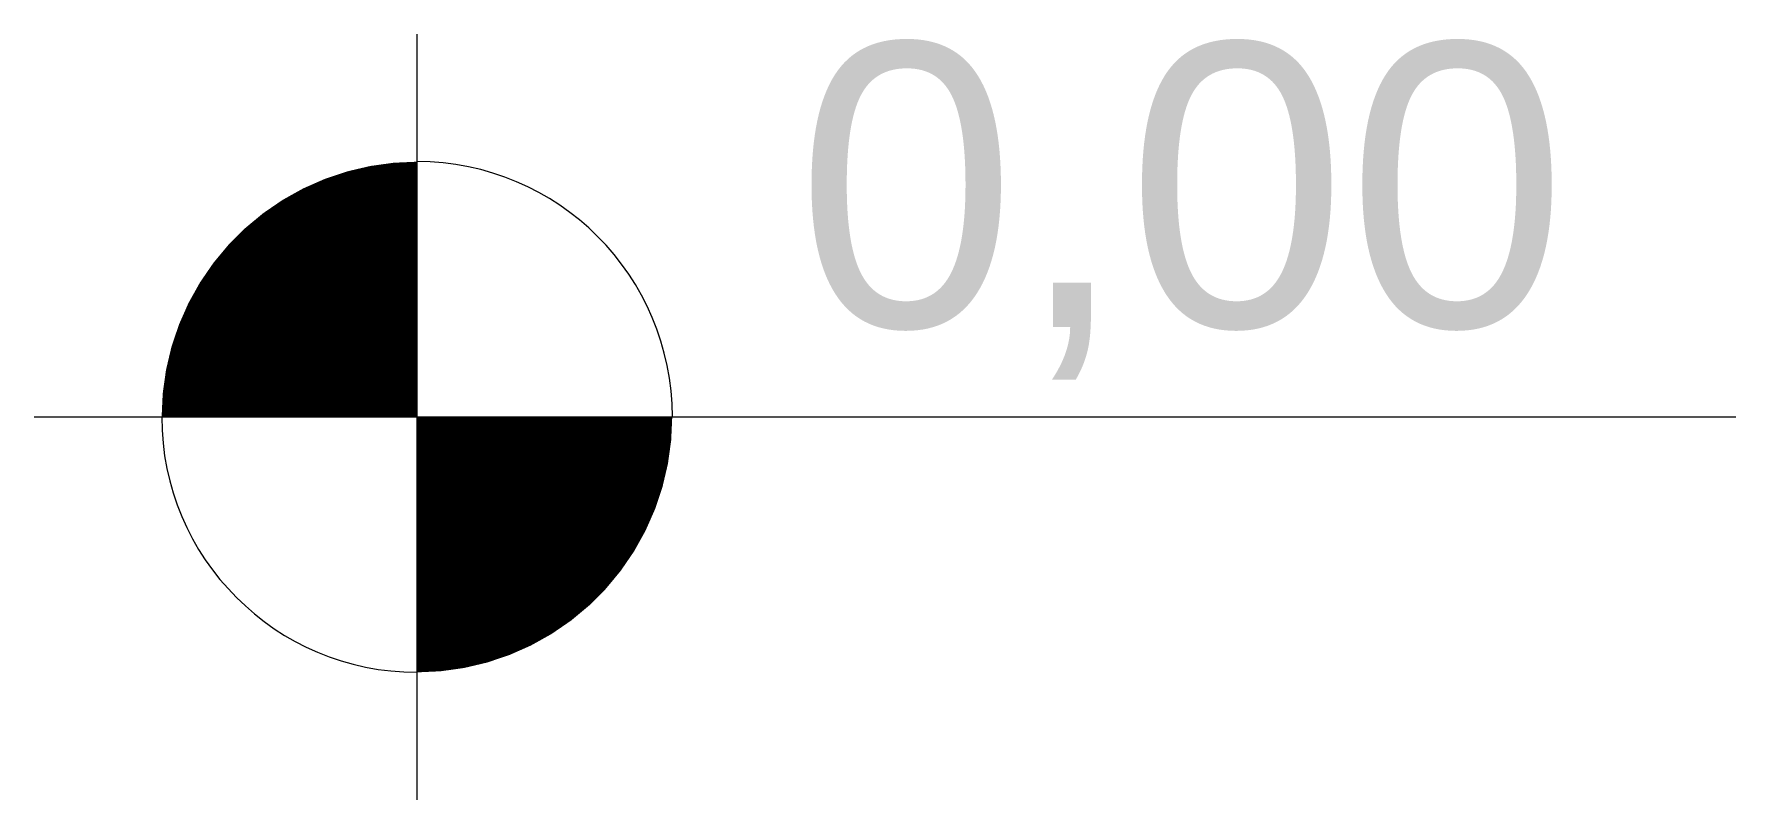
# Model space of a CAD drawing. Header units: millimetres. Extents: x 9154 to 9268, y 1500 to 1552.
import ezdxf

# ---------------------------------------------------------------- set-up
doc = ezdxf.new("R2010")
doc.units = ezdxf.units.MM
doc.header["$LTSCALE"] = 0.5
doc.layers.add('REG60-100', color=7, linetype='Continuous', lineweight=20)
doc.styles.add('REGUA60', font='simplex.shx')

msp = doc.modelspace()

# ---------------------------------------------------------------- linework, layer by layer
at = {"layer": 'REG60-100'}
for p, q in [((9179.77, 1500.16), (9179.77, 1551.6)), ((9154.05, 1525.88), (9268.36, 1525.88))]:
    msp.add_line(p, q, dxfattribs=at)
at = {"layer": 'REG60-100', "const_width": 17.15}
for points in [[(9171.19, 1525.88, -0.414214), (9179.77, 1534.45, -0.618034)], [(9179.77, 1517.3, 0.414214), (9188.34, 1525.88, 0.618034)]]:
    msp.add_lwpolyline(points, format="xyb", dxfattribs=at)
at = {"layer": 'REG60-100'}
for start, end in [(0, 90), (180, 270)]:
    msp.add_arc((9179.77, 1525.88), 17.15, start, end, dxfattribs=at)

# ---------------------------------------------------------------- texts
at = {"layer": 'REG60-100', "insert": (9205.23, 1528.39), "char_height": 19.053, "width": 273.4324, "attachment_point": 7, "style": 'REGUA60'}
msp.add_mtext('{\\fSwis721 Lt BT|b0|i0|c0|p34;0,00}', dxfattribs=at)

doc.saveas('drawing.dxf')
